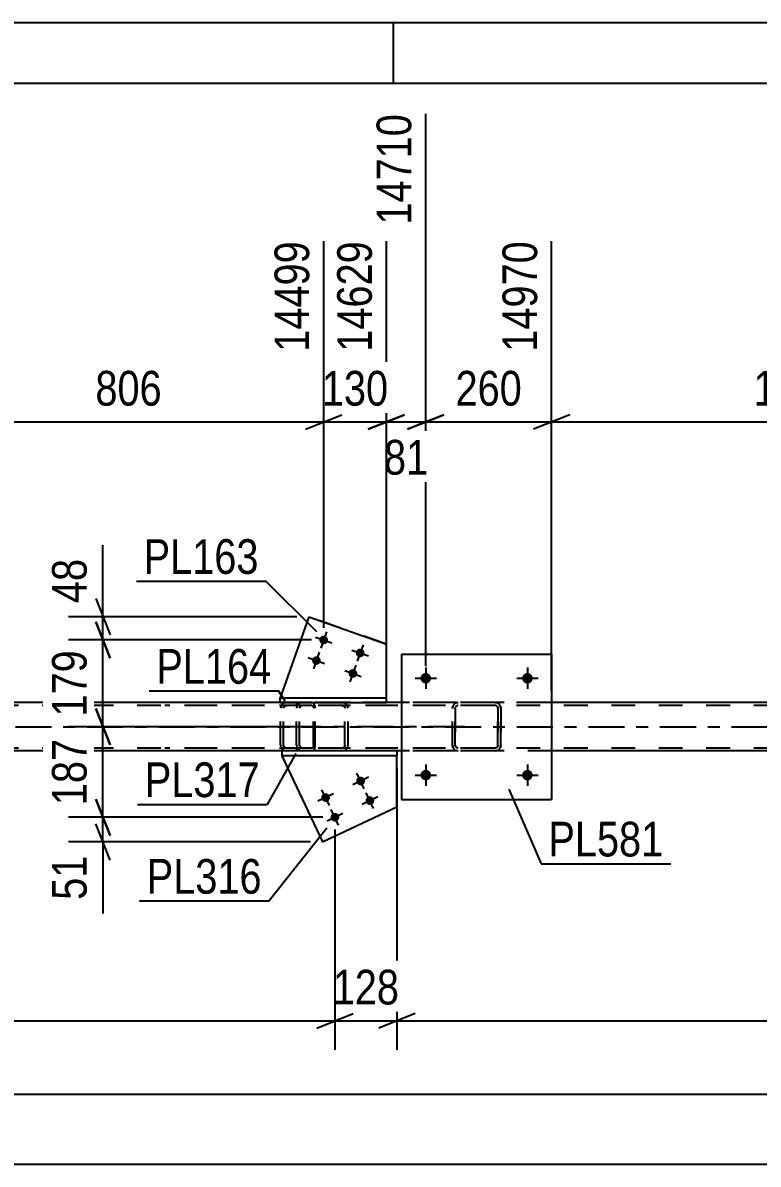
# Model space of a CAD drawing. Header units: millimetres. Extents: x -45 to 796, y -418 to 176.
# Drawn here: x 555.1 to 615.9, y 81.7 to 176 of the extents above; entities that cross this region are included whole.
import ezdxf

# ---------------------------------------------------------------- set-up
doc = ezdxf.new("R2010")
doc.units = ezdxf.units.MM
doc.linetypes.add('DXK_LINE_DOT2', pattern=[3.9198, 1.9599, -1.9599])
doc.linetypes.add('DXK_LINE_DOT3', pattern=[5.9187, 2.979, -0.9799, 0.9799, -0.9799])
doc.styles.add('Arial Narrow', font='ARIALN.TTF', dxfattribs={"height": 0.2})

# ---------------------------------------------------------------- blocks, each defined once
blk = doc.blocks.new('Unknown-122568648-1133')
at = {"color": 5, "linetype": 'Continuous'}
for p, q in [((795.731, 175.954), (-45.269, 175.954)), ((585.731, 170.954), (585.731, 175.954)), ((790.731, 170.954), (-40.269, 170.954))]:
    blk.add_line(p, q, dxfattribs=at)
blk = doc.blocks.new('Bolt-122568648-3882 - 3869')
at = {"linetype": 'Continuous'}
for points in [[(582.699, 113.177, -1), (583.35, 113.485, -1)], [(579.807, 111.808, -1), (580.458, 112.116, -1)], [(583.469, 111.55, -1), (584.12, 111.858, -1)], [(580.577, 110.181, -1), (581.228, 110.489, -1)]]:
    blk.add_hatch(color=1, dxfattribs=at).paths.add_polyline_path(points)
at = {"color": 1, "linetype": 'Continuous'}
for p, q in [((583.675, 113.639), (582.374, 113.023)), ((583.332, 112.681), (582.716, 113.982)), ((580.783, 112.27), (579.481, 111.654)), ((580.44, 111.311), (579.824, 112.613)), ((584.103, 111.054), (583.487, 112.355)), ((584.445, 112.013), (583.144, 111.396)), ((581.553, 110.643), (580.252, 110.027)), ((581.211, 109.684), (580.594, 110.986))]:
    blk.add_line(p, q, dxfattribs=at)
blk = doc.blocks.new('Part-122568648-3887 - 3869')
at = {"color": 2, "linetype": 'Continuous'}
for p, q in [((586.021, 115.815), (576.506, 115.815)), ((576.506, 115.815), (576.506, 115.415)), ((586.021, 115.415), (576.506, 115.415)), ((586.021, 115.815), (586.021, 115.415))]:
    blk.add_line(p, q, dxfattribs=at)
blk = doc.blocks.new('Part-122568648-3999 - 3869')
at = {"color": 7, "linetype": 'DXK_LINE_DOT2'}
for p, q in [((578.242, 119.815), (578.046, 119.778)), ((593.23, 119.815), (578.242, 119.815)), ((581.672, 119.778), (581.477, 119.815)), ((577.767, 119.505), (577.731, 119.335)), ((577.731, 116.295), (577.731, 119.335)), ((577.77, 119.519), (577.767, 119.505)), ((577.986, 119.335), (578.006, 119.427)), ((577.986, 116.295), (577.986, 119.335)), ((578.006, 119.427), (578.061, 119.505)), ((578.061, 119.505), (578.144, 119.557)), ((578.144, 119.557), (578.242, 119.575)), ((593.23, 119.575), (578.242, 119.575)), ((581.477, 119.575), (581.575, 119.557)), ((581.575, 119.557), (581.657, 119.505)), ((581.657, 119.505), (581.713, 119.427)), ((581.713, 119.427), (581.732, 119.335)), ((581.732, 116.295), (581.732, 119.335)), ((581.952, 119.505), (581.949, 119.519)), ((581.988, 119.335), (581.952, 119.505)), ((581.988, 116.295), (581.988, 119.335)), ((577.731, 116.295), (577.75, 116.203)), ((577.75, 116.203), (577.77, 116.111)), ((578.006, 116.203), (577.986, 116.295)), ((578.061, 116.125), (578.006, 116.203)), ((578.144, 116.073), (578.061, 116.125)), ((578.242, 116.055), (578.144, 116.073)), ((593.23, 116.055), (578.242, 116.055)), ((581.575, 116.073), (581.477, 116.055)), ((581.657, 116.125), (581.575, 116.073)), ((581.713, 116.203), (581.657, 116.125)), ((581.732, 116.295), (581.713, 116.203)), ((581.949, 116.111), (581.968, 116.203)), ((581.968, 116.203), (581.988, 116.295)), ((578.046, 115.851), (578.242, 115.815)), ((593.23, 115.815), (578.242, 115.815)), ((581.477, 115.815), (581.672, 115.851))]:
    blk.add_line(p, q, dxfattribs=at)
at = {"color": 7, "linetype": 'DXK_LINE_DOT3'}
blk.add_line((591.613, 117.815), (576.439, 117.815), dxfattribs=at)
at = {"color": 7, "linetype": 'DXK_LINE_DOT2'}
for centre, start, end in [((578.222, 119.314), 110.75832, 155.68004), ((581.496, 119.314), 24.31996, 69.24168), ((578.222, 116.316), 204.31996, 249.24168), ((581.496, 116.316), 290.75832, 335.68004)]:
    blk.add_arc(centre, 0.496, start, end, dxfattribs=at)
blk = doc.blocks.new('Bolt-122568648-3871 - 3869')
at = {"linetype": 'Continuous'}
for points in [[(580.312, 124.859, -1), (579.633, 125.1, -1)], [(579.711, 123.162, -1), (579.032, 123.403, -1)], [(583.328, 123.79, -1), (582.65, 124.031, -1)], [(582.727, 122.093, -1), (582.048, 122.334, -1)]]:
    blk.add_hatch(color=1, dxfattribs=at).paths.add_polyline_path(points)
at = {"color": 1, "linetype": 'Continuous'}
for p, q in [((580.213, 125.658), (579.732, 124.301)), ((579.294, 125.22), (580.651, 124.739)), ((583.229, 124.589), (582.748, 123.232)), ((578.693, 123.523), (580.05, 123.042)), ((579.612, 123.961), (579.131, 122.604)), ((582.31, 124.151), (583.668, 123.67)), ((582.628, 122.892), (582.147, 121.535)), ((581.709, 122.454), (583.066, 121.973))]:
    blk.add_line(p, q, dxfattribs=at)
blk = doc.blocks.new('Part-122568648-3876 - 3869')
at = {"color": 2, "linetype": 'Continuous'}
for p, q in [((576.374, 119.815), (576.374, 120.215)), ((576.374, 120.215), (585.153, 120.215)), ((576.374, 119.815), (585.153, 119.815)), ((585.153, 119.815), (585.153, 120.215))]:
    blk.add_line(p, q, dxfattribs=at)
blk = doc.blocks.new('Part-122568648-3881 - 3869')
at = {"color": 2, "linetype": 'Continuous'}
for p, q in [((578.744, 126.9), (576.374, 120.215)), ((578.744, 126.9), (585.153, 124.629)), ((585.153, 120.215), (585.153, 124.629))]:
    blk.add_line(p, q, dxfattribs=at)
at = {"color": 7, "linetype": 'DXK_LINE_DOT2'}
for p, q in [((585.153, 124.629), (578.744, 126.9)), ((576.374, 120.215), (585.153, 120.215)), ((576.374, 120.215), (585.153, 120.215))]:
    blk.add_line(p, q, dxfattribs=at)
blk = doc.blocks.new('Part-122568648-3892 - 3869')
at = {"color": 2, "linetype": 'Continuous'}
for p, q in [((576.506, 115.415), (579.875, 108.299)), ((586.021, 111.209), (586.021, 115.415)), ((579.875, 108.299), (586.021, 111.209))]:
    blk.add_line(p, q, dxfattribs=at)
at = {"color": 7, "linetype": 'DXK_LINE_DOT2'}
blk.add_line((586.021, 115.415), (576.506, 115.415), dxfattribs=at)
blk = doc.blocks.new('Part-122568648-4022 - 3869')
at = {"color": 7, "linetype": 'DXK_LINE_DOT2'}
for p, q in [((699.786, 119.815), (75.606, 119.815)), ((585.153, 119.815), (576.374, 119.815)), ((598.811, 119.815), (586.411, 119.815)), ((699.786, 119.575), (57.326, 119.575)), ((699.786, 116.055), (57.326, 116.055)), ((586.021, 115.815), (576.506, 115.815)), ((598.811, 115.815), (586.411, 115.815))]:
    blk.add_line(p, q, dxfattribs=at)
at = {"color": 2, "linetype": 'Continuous'}
for p, q in [((576.374, 119.815), (547.731, 119.815)), ((586.411, 119.815), (585.153, 119.815)), ((637.492, 119.815), (598.811, 119.815)), ((576.506, 115.815), (547.731, 115.815)), ((586.411, 115.815), (586.021, 115.815)), ((637.492, 115.815), (598.811, 115.815))]:
    blk.add_line(p, q, dxfattribs=at)
at = {"color": 7, "linetype": 'DXK_LINE_DOT3'}
blk.add_line((57.326, 117.815), (699.786, 117.815), dxfattribs=at)
blk = doc.blocks.new('Part-122568648-3992 - 3869')
at = {"color": 7, "linetype": 'DXK_LINE_DOT2'}
for p, q in [((579.007, 119.815), (566.851, 119.815)), ((576.916, 119.815), (576.723, 119.778)), ((577.731, 119.815), (577.731, 119.575)), ((579.111, 119.778), (579.007, 119.815)), ((579.199, 119.674), (579.111, 119.778)), ((579.007, 119.575), (566.851, 119.575)), ((576.448, 119.505), (576.413, 119.335)), ((576.413, 116.295), (576.413, 119.335)), ((576.451, 119.519), (576.448, 119.505)), ((576.664, 119.335), (576.684, 119.427)), ((576.664, 116.295), (576.664, 119.335)), ((576.684, 119.427), (576.738, 119.505)), ((576.738, 119.505), (576.82, 119.557)), ((576.82, 119.557), (576.916, 119.575)), ((579.007, 119.575), (579.059, 119.557)), ((579.059, 119.557), (579.103, 119.505)), ((579.103, 119.505), (579.132, 119.427)), ((579.132, 119.427), (579.143, 119.335)), ((579.143, 116.295), (579.143, 119.335)), ((579.257, 119.519), (579.199, 119.674)), ((579.278, 119.335), (579.257, 119.519)), ((579.278, 116.295), (579.278, 119.335)), ((579.007, 116.055), (566.851, 116.055)), ((576.413, 116.295), (576.432, 116.203)), ((576.432, 116.203), (576.451, 116.111)), ((576.684, 116.203), (576.664, 116.295)), ((576.738, 116.125), (576.684, 116.203)), ((576.82, 116.073), (576.738, 116.125)), ((576.916, 116.055), (576.82, 116.073)), ((577.731, 115.815), (577.731, 116.055)), ((579.059, 116.073), (579.007, 116.055)), ((579.103, 116.125), (579.059, 116.073)), ((579.132, 116.203), (579.103, 116.125)), ((579.111, 115.851), (579.199, 115.956)), ((579.143, 116.295), (579.132, 116.203)), ((579.199, 115.956), (579.257, 116.111)), ((579.257, 116.111), (579.278, 116.295)), ((579.007, 115.815), (566.851, 115.815)), ((576.723, 115.851), (576.916, 115.815)), ((579.007, 115.815), (579.111, 115.851))]:
    blk.add_line(p, q, dxfattribs=at)
for centre, start, end in [((576.901, 119.32), 111.1941, 156.15059), ((576.901, 116.31), 203.84941, 248.8059)]:
    blk.add_arc(centre, 0.492, start, end, dxfattribs=at)
blk = doc.blocks.new('Part-122568648-4084 - 3869')
at = {"color": 7, "linetype": 'DXK_LINE_DOT2'}
for p, q in [((590.908, 119.778), (591.091, 119.814)), ((591.091, 119.814), (590.908, 119.778)), ((594.131, 119.814), (591.091, 119.814)), ((594.131, 119.814), (594.315, 119.778)), ((594.315, 119.778), (594.131, 119.814)), ((590.611, 119.334), (590.648, 119.518)), ((590.648, 119.518), (590.611, 119.334)), ((590.611, 116.294), (590.611, 119.334)), ((590.611, 119.334), (590.611, 119.334)), ((590.611, 116.294), (590.611, 119.334)), ((590.851, 119.334), (590.869, 119.426)), ((590.851, 119.334), (590.869, 119.426)), ((590.851, 116.294), (590.851, 119.334)), ((590.851, 119.334), (590.851, 119.334)), ((590.851, 119.334), (590.851, 116.294)), ((590.921, 119.504), (590.869, 119.426)), ((590.999, 119.556), (590.921, 119.504)), ((591.091, 119.574), (590.999, 119.556)), ((594.131, 119.574), (591.091, 119.574)), ((594.223, 119.556), (594.131, 119.574)), ((594.301, 119.504), (594.223, 119.556)), ((594.301, 119.504), (594.353, 119.426)), ((594.353, 119.426), (594.371, 119.334)), ((594.371, 119.334), (594.353, 119.426)), ((594.371, 116.294), (594.371, 119.334)), ((594.371, 119.334), (594.371, 119.334)), ((594.371, 119.334), (594.371, 116.294)), ((594.575, 119.518), (594.611, 119.334)), ((594.611, 119.334), (594.575, 119.518)), ((594.611, 116.294), (594.611, 119.334)), ((594.611, 119.334), (594.611, 119.334)), ((594.611, 119.334), (594.611, 116.294)), ((590.611, 116.294), (590.611, 116.294)), ((590.648, 116.111), (590.611, 116.294)), ((590.611, 116.294), (590.648, 116.111)), ((590.851, 116.294), (590.851, 116.294)), ((590.869, 116.203), (590.851, 116.294)), ((590.869, 116.203), (590.851, 116.294)), ((590.921, 116.125), (590.869, 116.203)), ((590.999, 116.073), (590.921, 116.125)), ((591.091, 116.054), (590.999, 116.073)), ((594.131, 116.054), (591.091, 116.054)), ((594.223, 116.073), (594.131, 116.054)), ((594.301, 116.125), (594.223, 116.073)), ((594.353, 116.203), (594.301, 116.125)), ((594.371, 116.294), (594.353, 116.203)), ((594.353, 116.203), (594.371, 116.294)), ((594.371, 116.294), (594.371, 116.294)), ((594.611, 116.294), (594.575, 116.111)), ((594.575, 116.111), (594.611, 116.294)), ((594.611, 116.294), (594.611, 116.294)), ((591.091, 115.814), (590.908, 115.851)), ((590.908, 115.851), (591.091, 115.814)), ((594.131, 115.814), (591.091, 115.814)), ((594.315, 115.851), (594.131, 115.814)), ((594.131, 115.814), (594.315, 115.851))]:
    blk.add_line(p, q, dxfattribs=at)
at = {"color": 7, "linetype": 'DXK_LINE_DOT3'}
blk.add_line((592.611, 117.814), (592.611, 117.814), dxfattribs=at)
at = {"color": 7, "linetype": 'DXK_LINE_DOT2'}
for centre, start, end in [((591.091, 119.334), 112.5, 157.5), ((591.091, 119.334), 112.5, 157.5), ((594.131, 119.334), 22.5, 67.5), ((594.131, 119.334), 22.5, 67.5), ((591.091, 116.294), 202.5, 247.5), ((591.091, 116.294), 202.5, 247.5), ((594.131, 116.294), 292.5, 337.5), ((594.131, 116.294), 292.5, 337.5)]:
    blk.add_arc(centre, 0.48, start, end, dxfattribs=at)
blk = doc.blocks.new('Part-122568648-4089 - 3869')
at = {"color": 2, "linetype": 'Continuous'}
for p, q in [((586.411, 123.814), (586.411, 111.814)), ((586.411, 123.814), (598.811, 123.814)), ((598.811, 123.814), (598.811, 111.814)), ((586.411, 111.814), (598.811, 111.814))]:
    blk.add_line(p, q, dxfattribs=at)
blk = doc.blocks.new('Bolt-122568648-4145 - 3869')
at = {"linetype": 'Continuous'}
for points in [[(588.851, 113.815, -1), (587.971, 113.815, -1)], [(597.251, 113.815, -1), (596.371, 113.815, -1)]]:
    blk.add_hatch(color=1, dxfattribs=at).paths.add_polyline_path(points)
at = {"color": 1, "linetype": 'Continuous'}
for p, q in [((588.411, 114.695), (588.411, 112.935)), ((596.811, 114.695), (596.811, 112.935)), ((587.531, 113.815), (589.291, 113.815)), ((595.931, 113.815), (597.691, 113.815))]:
    blk.add_line(p, q, dxfattribs=at)
blk = doc.blocks.new('Bolt-122568648-4146 - 3869')
at = {"linetype": 'Continuous'}
for points in [[(588.851, 121.815, -1), (587.971, 121.815, -1)], [(597.251, 121.815, -1), (596.371, 121.815, -1)]]:
    blk.add_hatch(color=1, dxfattribs=at).paths.add_polyline_path(points)
at = {"color": 1, "linetype": 'Continuous'}
for p, q in [((588.411, 122.695), (588.411, 120.935)), ((596.811, 122.695), (596.811, 120.935)), ((587.531, 121.815), (589.291, 121.815)), ((595.931, 121.815), (597.691, 121.815))]:
    blk.add_line(p, q, dxfattribs=at)
blk = doc.blocks.new('StraightDimension-122568648-4487 - 3869')
at = {"color": 7, "linetype": 'Continuous'}
blk.add_line((14.766, 81.684), (700.426, 81.684), dxfattribs=at)
blk = doc.blocks.new('StraightDimension-122568648-4254 - 3869')
at = {"color": 7, "linetype": 'Continuous'}
for p, q in [((561.135, 119.315), (562.335, 116.315)), ((579.044, 117.815), (558.885, 117.815)), ((561.735, 110.335), (561.735, 117.815)), ((562.335, 108.835), (561.135, 111.835)), ((579.903, 110.335), (558.885, 110.335))]:
    blk.add_line(p, q, dxfattribs=at)
at = {"color": 0}
blk.add_wipeout([(560.985, 117.417), (556.785, 117.417), (556.785, 110.733), (560.985, 110.733)], dxfattribs=at)
at = {"color": 3, "style": 'Arial Narrow'}
blk.add_text('187', height=2.8633, rotation=90.00021, dxfattribs=at).set_placement((560.385, 111.333))
blk = doc.blocks.new('StraightDimension-122568648-4271 - 3869')
at = {"color": 7, "linetype": 'Continuous'}
for p, q in [((561.135, 126.479), (562.335, 123.479)), ((578.973, 124.979), (558.885, 124.979)), ((561.735, 117.815), (561.735, 124.979)), ((562.335, 116.315), (561.135, 119.315)), ((579.044, 117.815), (558.885, 117.815))]:
    blk.add_line(p, q, dxfattribs=at)
at = {"color": 0}
blk.add_wipeout([(560.985, 124.739), (556.785, 124.739), (556.785, 118.055), (560.985, 118.055)], dxfattribs=at)
at = {"color": 3, "style": 'Arial Narrow'}
blk.add_text('179', height=2.8633, rotation=90.00021, dxfattribs=at).set_placement((560.385, 118.655))
blk = doc.blocks.new('StraightDimension-122568648-4288 - 3869')
at = {"color": 7, "linetype": 'Continuous'}
for p, q in [((561.735, 126.9), (561.735, 132.806)), ((561.735, 126.9), (561.735, 132.806)), ((561.135, 128.4), (562.335, 125.4)), ((577.744, 126.9), (558.885, 126.9)), ((562.335, 123.479), (561.135, 126.479)), ((561.735, 124.979), (561.735, 126.9)), ((578.973, 124.979), (558.885, 124.979))]:
    blk.add_line(p, q, dxfattribs=at)
at = {"color": 0}
blk.add_wipeout([(560.985, 132.281), (556.785, 132.281), (556.785, 127.425), (560.985, 127.425)], dxfattribs=at)
at = {"color": 3, "style": 'Arial Narrow'}
blk.add_text('48', height=2.8633, rotation=90.00021, dxfattribs=at).set_placement((560.385, 128.025))
blk = doc.blocks.new('StraightDimension-122568648-4298 - 3869')
at = {"color": 7, "linetype": 'Continuous'}
for p, q in [((561.135, 111.835), (562.335, 108.835)), ((579.903, 110.335), (558.885, 110.335)), ((561.735, 108.299), (561.735, 110.335)), ((562.335, 106.799), (561.135, 109.799)), ((578.875, 108.299), (558.885, 108.299)), ((561.735, 108.299), (561.735, 102.393)), ((561.735, 108.299), (561.735, 102.393))]:
    blk.add_line(p, q, dxfattribs=at)
at = {"color": 0}
blk.add_wipeout([(560.985, 107.774), (556.785, 107.774), (556.785, 102.918), (560.985, 102.918)], dxfattribs=at)
at = {"color": 3, "style": 'Arial Narrow'}
blk.add_text('51', height=2.8633, rotation=90.00021, dxfattribs=at).set_placement((560.385, 103.518))
blk = doc.blocks.new('StraightDimension-122568648-4333 - 3869')
at = {"color": 7, "linetype": 'Continuous'}
for p, q in [((586.021, 114.415), (586.021, 91.129)), ((657.941, 107.198), (657.941, 91.129)), ((587.521, 94.129), (584.521, 92.929)), ((586.021, 93.529), (657.941, 93.529)), ((656.441, 92.929), (659.441, 94.129))]:
    blk.add_line(p, q, dxfattribs=at)
at = {"color": 0}
blk.add_wipeout([(626.237, 94.279), (626.237, 98.479), (617.725, 98.479), (617.725, 94.279)], dxfattribs=at)
at = {"color": 3, "style": 'Arial Narrow'}
blk.add_text('1798', height=2.8633, dxfattribs=at).set_placement((618.325, 94.879))
blk = doc.blocks.new('StraightDimension-122568648-4341 - 3869')
at = {"color": 7, "linetype": 'Continuous'}
for p, q in [((586.021, 114.415), (586.021, 91.129)), ((580.903, 109.335), (580.903, 91.129)), ((579.403, 92.929), (582.403, 94.129)), ((580.903, 93.529), (586.021, 93.529)), ((587.521, 94.129), (584.521, 92.929))]:
    blk.add_line(p, q, dxfattribs=at)
at = {"color": 0}
blk.add_wipeout([(586.804, 94.279), (586.804, 98.479), (580.119, 98.479), (580.119, 94.279)], dxfattribs=at)
at = {"color": 3, "style": 'Arial Narrow'}
blk.add_text('128', height=2.8633, dxfattribs=at).set_placement((580.719, 94.879))
blk = doc.blocks.new('StraightDimension-122568648-4349 - 3869')
at = {"color": 7, "linetype": 'Continuous'}
for p, q in [((580.903, 109.335), (580.903, 91.129)), ((15.406, 93.529), (580.903, 93.529)), ((579.403, 92.929), (582.403, 94.129))]:
    blk.add_line(p, q, dxfattribs=at)
blk = doc.blocks.new('StraightDimension-122568648-4508 - 3869')
at = {"color": 7, "linetype": 'Continuous'}
blk.add_line((15.406, 87.476), (699.786, 87.476), dxfattribs=at)
blk = doc.blocks.new('StraightDimension-122568648-12207 - 3869')
at = {"color": 7, "linetype": 'Continuous'}
for p, q in [((598.811, 120.815), (598.811, 157.93)), ((639.492, 122.815), (639.492, 153.43)), ((600.311, 143.589), (597.311, 142.389)), ((637.992, 142.389), (640.992, 143.589)), ((598.811, 142.989), (639.492, 142.989))]:
    blk.add_line(p, q, dxfattribs=at)
at = {"color": 0}
blk.add_wipeout([(623.408, 143.739), (623.408, 147.939), (614.895, 147.939), (614.895, 143.739)], dxfattribs=at)
at = {"color": 3, "style": 'Arial Narrow'}
blk.add_text('1017', height=2.8633, dxfattribs=at).set_placement((615.495, 144.339))
at = {"color": 0, "linetype": 'Continuous'}
blk.add_wipeout([(638.892, 154.03), (634.692, 154.03), (634.692, 143.689), (638.892, 143.689)], dxfattribs=at)
at = {"color": 3, "linetype": 'Continuous', "style": 'Arial Narrow'}
blk.add_text('15987', height=2.8633, rotation=90.00021, dxfattribs=at).set_placement((638.292, 144.289))
blk = doc.blocks.new('StraightDimension-122568648-12208 - 3869')
at = {"color": 7, "linetype": 'Continuous'}
for p, q in [((588.411, 122.815), (588.411, 168.43)), ((598.811, 120.815), (598.811, 157.93)), ((586.911, 142.389), (589.911, 143.589)), ((600.311, 143.589), (597.311, 142.389)), ((588.411, 142.989), (598.811, 142.989))]:
    blk.add_line(p, q, dxfattribs=at)
at = {"color": 0}
blk.add_wipeout([(596.953, 143.739), (596.953, 147.939), (590.269, 147.939), (590.269, 143.739)], dxfattribs=at)
at = {"color": 3, "style": 'Arial Narrow'}
blk.add_text('260', height=2.8633, dxfattribs=at).set_placement((590.869, 144.339))
at = {"color": 0, "linetype": 'Continuous'}
blk.add_wipeout([(598.211, 158.53), (594.011, 158.53), (594.011, 148.189), (598.211, 148.189)], dxfattribs=at)
at = {"color": 3, "linetype": 'Continuous', "style": 'Arial Narrow'}
blk.add_text('14970', height=2.8633, rotation=90.00021, dxfattribs=at).set_placement((597.611, 148.789))
blk = doc.blocks.new('StraightDimension-122568648-12209 - 3869')
at = {"color": 7, "linetype": 'Continuous'}
for p, q in [((588.411, 122.815), (588.411, 168.43)), ((585.153, 121.215), (585.153, 157.93)), ((583.653, 142.389), (586.653, 143.589)), ((589.911, 143.589), (586.911, 142.389)), ((585.153, 142.989), (588.411, 142.989))]:
    blk.add_line(p, q, dxfattribs=at)
at = {"color": 0, "linetype": 'Continuous'}
blk.add_wipeout([(587.811, 169.03), (583.611, 169.03), (583.611, 158.689), (587.811, 158.689)], dxfattribs=at)
at = {"color": 3, "linetype": 'Continuous', "style": 'Arial Narrow'}
blk.add_text('14710', height=2.8633, rotation=90.00021, dxfattribs=at).set_placement((587.211, 159.289))
at = {"color": 0}
blk.add_wipeout([(589.21, 138.039), (589.21, 142.239), (584.354, 142.239), (584.354, 138.039)], dxfattribs=at)
at = {"color": 3, "style": 'Arial Narrow'}
blk.add_text('81', height=2.8633, dxfattribs=at).set_placement((584.954, 138.639))
blk = doc.blocks.new('StraightDimension-122568648-12210 - 3869')
at = {"color": 7, "linetype": 'Continuous'}
for p, q in [((579.973, 125.979), (579.973, 157.93)), ((585.153, 121.215), (585.153, 157.93)), ((578.473, 142.389), (581.473, 143.589)), ((586.653, 143.589), (583.653, 142.389)), ((579.973, 142.989), (585.153, 142.989))]:
    blk.add_line(p, q, dxfattribs=at)
at = {"color": 0}
blk.add_wipeout([(585.905, 143.739), (585.905, 147.939), (579.221, 147.939), (579.221, 143.739)], dxfattribs=at)
at = {"color": 3, "style": 'Arial Narrow'}
blk.add_text('130', height=2.8633, dxfattribs=at).set_placement((579.821, 144.339))
at = {"color": 0, "linetype": 'Continuous'}
blk.add_wipeout([(584.553, 158.53), (580.353, 158.53), (580.353, 148.189), (584.553, 148.189)], dxfattribs=at)
at = {"color": 3, "linetype": 'Continuous', "style": 'Arial Narrow'}
blk.add_text('14629', height=2.8633, rotation=90.00021, dxfattribs=at).set_placement((583.953, 148.789))
blk = doc.blocks.new('StraightDimension-122568648-12211 - 3869')
at = {"color": 7, "linetype": 'Continuous'}
for p, q in [((547.731, 120.815), (547.731, 157.93)), ((579.973, 125.979), (579.973, 157.93)), ((549.231, 143.589), (546.231, 142.389)), ((578.473, 142.389), (581.473, 143.589)), ((547.731, 142.989), (579.973, 142.989))]:
    blk.add_line(p, q, dxfattribs=at)
at = {"color": 0, "linetype": 'Continuous'}
blk.add_wipeout([(579.373, 158.53), (575.173, 158.53), (575.173, 148.189), (579.373, 148.189)], dxfattribs=at)
at = {"color": 0}
blk.add_wipeout([(567.194, 143.739), (567.194, 147.939), (560.51, 147.939), (560.51, 143.739)], dxfattribs=at)
at = {"color": 3, "linetype": 'Continuous', "style": 'Arial Narrow'}
blk.add_text('14499', height=2.8633, rotation=90.00021, dxfattribs=at).set_placement((578.773, 148.789))
at = {"color": 3, "style": 'Arial Narrow'}
blk.add_text('806', height=2.8633, dxfattribs=at).set_placement((561.11, 144.339))
blk = doc.blocks.new('Mark-122568648-3872 - 3869')
at = {"color": 30, "linetype": 'Continuous'}
for p in [(565.548, 120.766), (576.793, 119.931)]:
    blk.add_line(p, (576.252, 120.766), dxfattribs=at)
at = {"color": 0}
blk.add_wipeout([(575.652, 121.366), (575.652, 124.366), (566.148, 124.366), (566.148, 121.366)], dxfattribs=at)
blk.add_wipeout([(575.652, 121.366), (575.652, 124.366), (566.148, 124.366), (566.148, 121.366)], dxfattribs=at)
at = {"color": 3, "style": 'Arial Narrow'}
blk.add_text('PL164', height=2.8633, dxfattribs=at).set_placement((566.148, 121.366))
blk = doc.blocks.new('Mark-122568648-3877 - 3869')
at = {"color": 30, "linetype": 'Continuous'}
for p in [(564.497, 129.839), (579.42, 125.666)]:
    blk.add_line(p, (575.201, 129.839), dxfattribs=at)
at = {"color": 0}
blk.add_wipeout([(574.601, 130.439), (574.601, 133.439), (565.097, 133.439), (565.097, 130.439)], dxfattribs=at)
blk.add_wipeout([(574.601, 130.439), (574.601, 133.439), (565.097, 133.439), (565.097, 130.439)], dxfattribs=at)
at = {"color": 3, "style": 'Arial Narrow'}
blk.add_text('PL163', height=2.8633, dxfattribs=at).set_placement((565.097, 130.439))
blk = doc.blocks.new('Mark-122568648-3883 - 3869')
at = {"color": 30, "linetype": 'Continuous'}
for p in [(577.676, 115.597), (564.595, 111.403)]:
    blk.add_line(p, (575.298, 111.403), dxfattribs=at)
at = {"color": 0}
blk.add_wipeout([(574.698, 112.003), (574.698, 115.003), (565.195, 115.003), (565.195, 112.003)], dxfattribs=at)
blk.add_wipeout([(574.698, 112.003), (574.698, 115.003), (565.195, 115.003), (565.195, 112.003)], dxfattribs=at)
at = {"color": 3, "style": 'Arial Narrow'}
blk.add_text('PL317', height=2.8633, dxfattribs=at).set_placement((565.195, 112.003))
blk = doc.blocks.new('Mark-122568648-3888 - 3869')
at = {"color": 30, "linetype": 'Continuous'}
for p in [(580.22, 109.434), (564.754, 103.426)]:
    blk.add_line(p, (575.458, 103.426), dxfattribs=at)
at = {"color": 0}
blk.add_wipeout([(574.858, 104.026), (574.858, 107.026), (565.354, 107.026), (565.354, 104.026)], dxfattribs=at)
blk.add_wipeout([(574.858, 104.026), (574.858, 107.026), (565.354, 107.026), (565.354, 104.026)], dxfattribs=at)
at = {"color": 3, "style": 'Arial Narrow'}
blk.add_text('PL316', height=2.8633, dxfattribs=at).set_placement((565.354, 104.026))
blk = doc.blocks.new('Mark-122568648-4085 - 3869')
at = {"color": 30, "linetype": 'Continuous'}
for p, q in [((595.282, 112.659), (597.945, 106.501)), ((597.945, 106.501), (608.649, 106.501))]:
    blk.add_line(p, q, dxfattribs=at)
at = {"color": 0}
blk.add_wipeout([(608.049, 107.101), (608.049, 110.101), (598.545, 110.101), (598.545, 107.101)], dxfattribs=at)
blk.add_wipeout([(608.049, 107.101), (608.049, 110.101), (598.545, 110.101), (598.545, 107.101)], dxfattribs=at)
at = {"color": 3, "style": 'Arial Narrow'}
blk.add_text('PL581', height=2.8633, dxfattribs=at).set_placement((598.545, 107.101))

msp = doc.modelspace()

# ---------------------------------------------------------------- block references
for name in ['Unknown-122568648-1133', 'Part-122568648-3881 - 3869', 'Bolt-122568648-3871 - 3869', 'Part-122568648-4089 - 3869', 'Bolt-122568648-4146 - 3869', 'Part-122568648-4022 - 3869', 'Part-122568648-3992 - 3869', 'Part-122568648-3876 - 3869', 'Part-122568648-3999 - 3869', 'Part-122568648-4084 - 3869', 'Part-122568648-3887 - 3869', 'Part-122568648-3892 - 3869', 'Bolt-122568648-4145 - 3869', 'Bolt-122568648-3882 - 3869']:
    msp.add_blockref(name, (0, 0))

# ---------------------------------------------------------------- next in the draw order: block references
for name in ['StraightDimension-122568648-12207 - 3869', 'StraightDimension-122568648-4487 - 3869']:
    msp.add_blockref(name, (0, 0))

# ---------------------------------------------------------------- next in the draw order: block references
for name in ['StraightDimension-122568648-12208 - 3869', 'StraightDimension-122568648-4254 - 3869', 'StraightDimension-122568648-4333 - 3869']:
    msp.add_blockref(name, (0, 0))

# ---------------------------------------------------------------- next in the draw order: block references
for name in ['StraightDimension-122568648-12209 - 3869', 'StraightDimension-122568648-4271 - 3869', 'StraightDimension-122568648-4298 - 3869']:
    msp.add_blockref(name, (0, 0))

# ---------------------------------------------------------------- next in the draw order: block references
for name in ['StraightDimension-122568648-4288 - 3869', 'Mark-122568648-3883 - 3869', 'StraightDimension-122568648-4341 - 3869']:
    msp.add_blockref(name, (0, 0))

# ---------------------------------------------------------------- next in the draw order: block references
for name in ['StraightDimension-122568648-12210 - 3869', 'StraightDimension-122568648-4349 - 3869']:
    msp.add_blockref(name, (0, 0))

# ---------------------------------------------------------------- next in the draw order: block references
for name in ['StraightDimension-122568648-12211 - 3869', 'StraightDimension-122568648-4508 - 3869']:
    msp.add_blockref(name, (0, 0))

# ---------------------------------------------------------------- next in the draw order: block references
for name in ['Mark-122568648-3877 - 3869', 'Mark-122568648-3872 - 3869', 'Mark-122568648-4085 - 3869', 'Mark-122568648-3888 - 3869']:
    msp.add_blockref(name, (0, 0))

doc.saveas('drawing.dxf')
